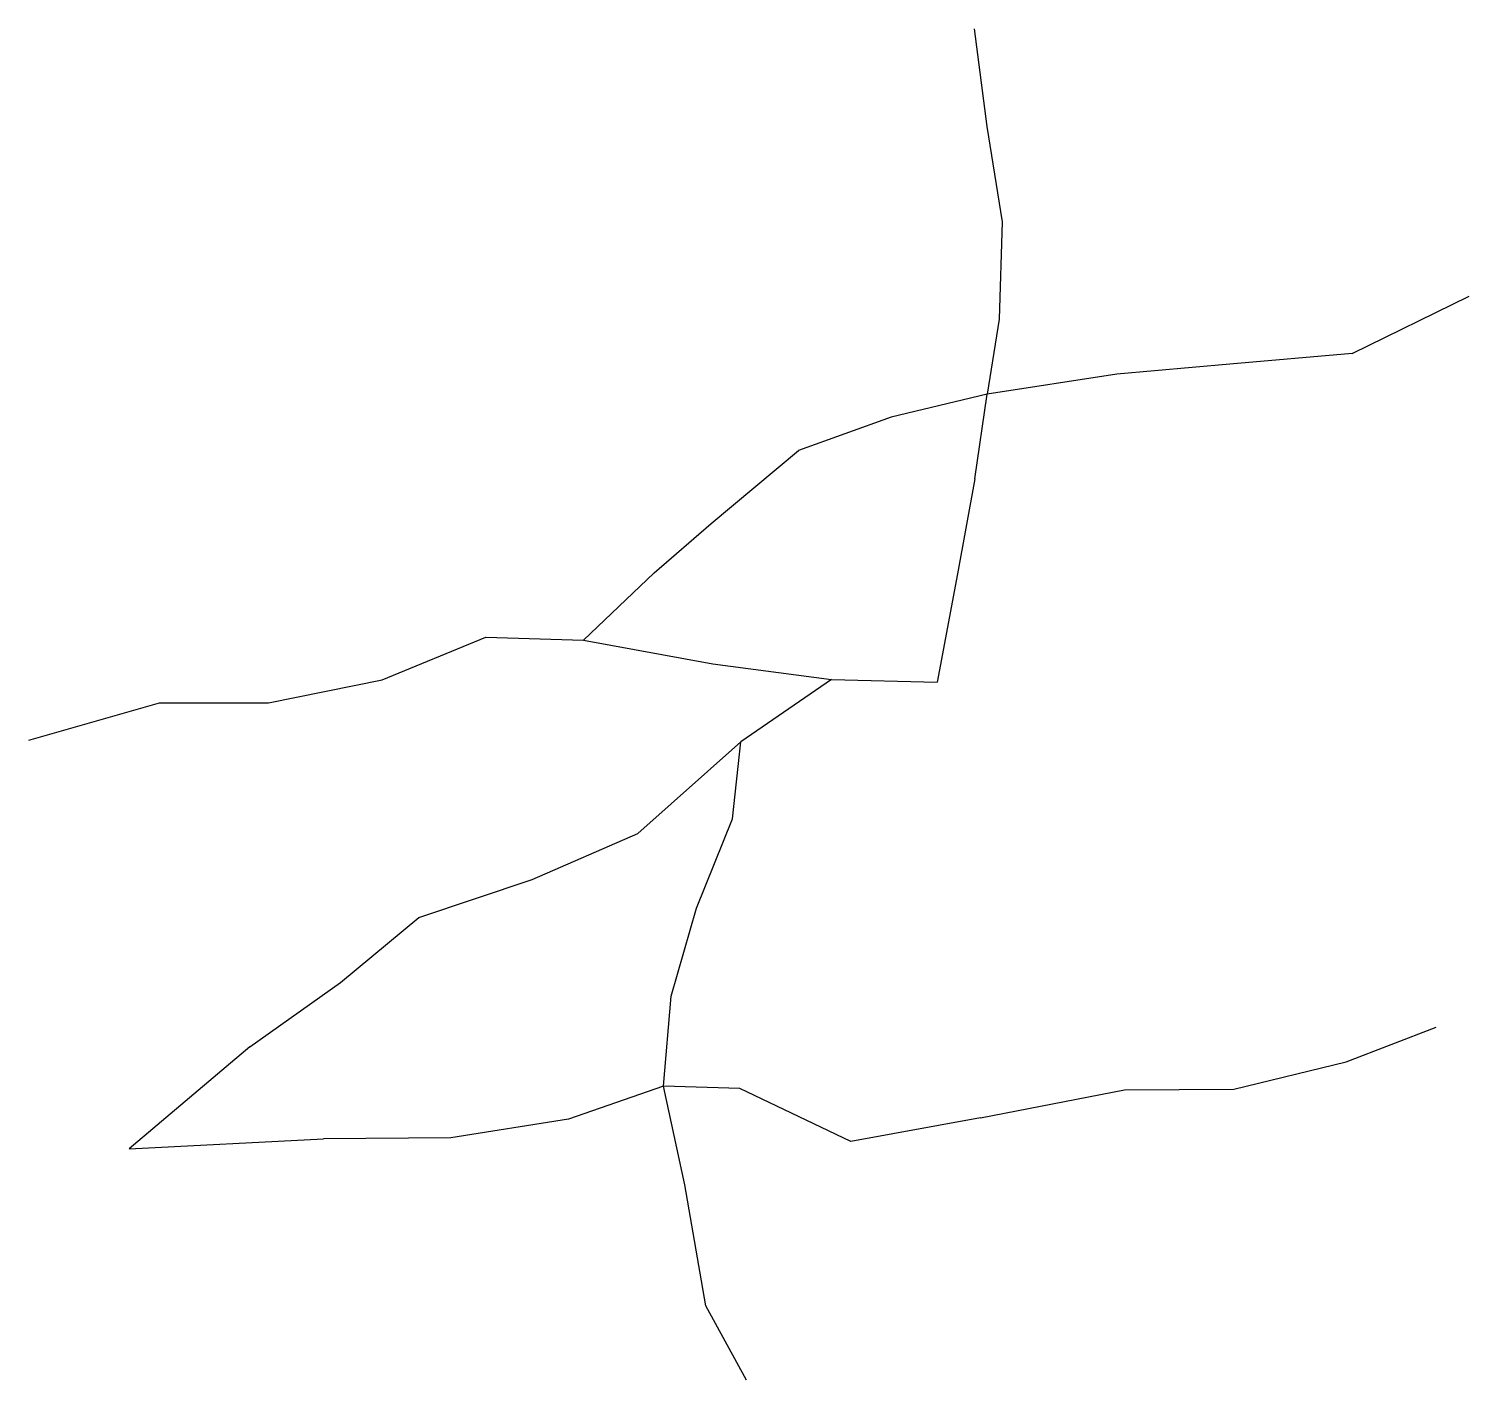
# Model space of a CAD drawing. Header units: millimetres. Extents: x -87 to 154, y -89 to 138.
import ezdxf

# ---------------------------------------------------------------- set-up
doc = ezdxf.new("R2010")
doc.units = ezdxf.units.MM
doc.layers.get('0').update_dxf_attribs({"linetype": 'CONTINUOUS'})

msp = doc.modelspace()

# ---------------------------------------------------------------- linework, layer by layer
for p, q in [((71.09, 137.92), (73.21, 121.57)), ((73.21, 121.57), (75.76, 105.56)), ((75.76, 105.56), (75.25, 89.28)), ((134.4, 83.54), (154.01, 93.15)), ((75.25, 89.28), (73.25, 76.73)), ((134.4, 83.54), (113.89, 81.73)), ((94.96, 80.07), (73.25, 76.73)), ((113.89, 81.73), (94.96, 80.07)), ((73.25, 76.73), (57.15, 72.87)), ((71.16, 62.52), (73.25, 76.73)), ((57.15, 72.87), (41.65, 67.29)), ((27, 55.04), (41.65, 67.29)), ((71.16, 62.52), (68.26, 46.62)), ((17.44, 46.74), (27, 55.04)), ((5.61, 35.47), (17.44, 46.74)), ((68.26, 46.62), (64.88, 28.42)), ((-28.16, 28.86), (-10.74, 35.96)), ((-10.74, 35.96), (5.61, 35.47)), ((5.61, 35.47), (27.27, 31.52)), ((27.27, 31.52), (47.15, 28.88)), ((-47.19, 25), (-28.16, 28.86)), ((47.15, 28.88), (31.94, 18.46)), ((47.15, 28.88), (64.88, 28.42)), ((-87.34, 18.71), (-65.42, 25)), ((-65.42, 25), (-47.19, 25)), ((31.94, 18.46), (14.7, 3.11)), ((30.55, 5.54), (31.94, 18.46)), ((24.56, -9.42), (30.55, 5.54)), ((-2.99, -4.61), (14.7, 3.11)), ((-21.97, -10.96), (-2.99, -4.61)), ((20.32, -24.16), (24.56, -9.42)), ((-35.1, -21.86), (-21.97, -10.96)), ((-50.28, -32.64), (-35.1, -21.86)), ((18.99, -39.22), (20.32, -24.16)), ((133.38, -35.19), (148.46, -29.37)), ((-50.28, -32.64), (-70.53, -49.75)), ((114.57, -39.76), (133.38, -35.19)), ((18.99, -39.22), (3.08, -44.79)), ((31.81, -39.63), (18.99, -39.22)), ((22.56, -55.8), (18.99, -39.22)), ((50.39, -48.49), (31.81, -39.63)), ((72.15, -44.53), (96.24, -39.84)), ((96.24, -39.84), (114.57, -39.76)), ((3.08, -44.79), (-16.63, -47.92)), ((72.15, -44.53), (50.39, -48.49)), ((-70.53, -49.75), (-37.97, -48.08)), ((-16.63, -47.92), (-37.97, -48.08)), ((26.1, -76.05), (22.56, -55.8)), ((32.89, -88.51), (26.1, -76.05))]:
    msp.add_line(p, q)

doc.saveas('drawing.dxf')
